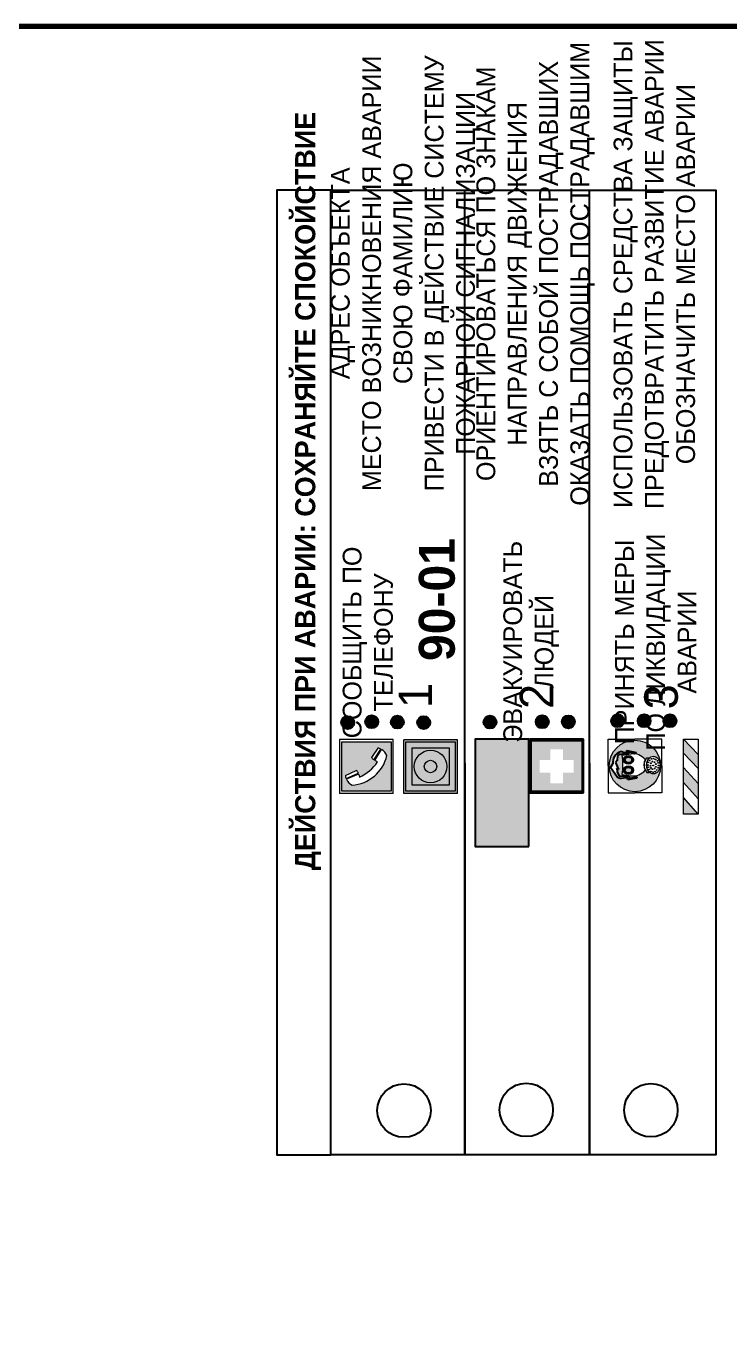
# Model space of a CAD drawing. Header units: millimetres. Extents: x 13114 to 67229, y 22859 to 38520.
# Drawn here: x 20635.6 to 20740.4, y 31884.4 to 32080.3 of the extents above; entities that cross this region are included whole.
import ezdxf

# ---------------------------------------------------------------- set-up
doc = ezdxf.new("R2010")
doc.units = ezdxf.units.MM
doc.styles.add('обычный', font='arial.ttf')

# ---------------------------------------------------------------- blocks, each defined once
blk = doc.blocks.new('A$C38D26F80')
h = blk.add_hatch(color=5)
h.dxf.hatch_style = 1
h.paths.add_polyline_path([(-8.77, -4.48, 1), (-0.19, -4.48, 1)])
h.paths.add_polyline_path([(-6.75, -3.58), (-6.75, -3.31), (-6.62, -3.22), (-6.5, -3.22), (-6.42, -3.3), (-6.39, -3.28), (-6.59, -2.23), (-6.59, -2.01), (-6.38, -1.58), (-4.76, -0.4), (-4.13, -0.79, -0.362848), (-2.1, -2.1, -0.201049), (-2.17, -2.48, 0.085434), (-2.26, -3.13), (-1.9, -3.16), (-2.25, -4.7), (-2.4, -4.59), (-2.43, -4.34), (-2.36, -4.34), (-2.14, -3.34), (-2.47, -3.42), (-2.58, -1.95), (-2.77, -1.58), (-3.58, -1.52), (-3.92, -1.26), (-5.05, -1.73), (-4.87, -1.39), (-5.41, -1.6), (-5.41, -1.46), (-6.13, -1.87), (-6.18, -3.5), (-6.56, -3.47), (-6.37, -4.59), (-6.16, -4.43), (-6.16, -4.66), (-6.36, -4.79), (-6.37, -4.8), (-6.51, -4.76)], flags=16)
h.paths.add_polyline_path([(-6.51, -4.76), (-6.36, -4.79), (-6.37, -4.8)], flags=0)
h.paths.add_polyline_path([(-5.92, -2.34, 0.089508), (-2.67, -2.35), (-2.48, -3.88, -0.268602), (-3.4, -6.18, 0.262449), (-5.2, -6.18, -0.268602), (-6.11, -3.88)], flags=16)
edge = h.paths.add_edge_path(flags=16)
edge.add_ellipse((-5.19, -3.41), major_axis=(0, 0.842), ratio=0.848992, start_angle=0, end_angle=360)
edge = h.paths.add_edge_path(flags=0)
edge.add_ellipse((-5.19, -3.39), major_axis=(0, 0.665), ratio=0.853798, start_angle=0, end_angle=360)
edge = h.paths.add_edge_path(flags=0)
edge.add_ellipse((-5.19, -3.4), major_axis=(0, 0.528), ratio=0.864094, start_angle=0, end_angle=360)
edge = h.paths.add_edge_path(flags=16)
edge.add_ellipse((-3.47, -3.4), major_axis=(0, 0.842), ratio=0.848992, start_angle=0, end_angle=360)
h.paths.add_polyline_path([(-3.13, -6.45), (-3.13, -6.84, 0.383174), (-5.57, -6.85), (-5.57, -6.49, -0.369952)], flags=16)
edge = h.paths.add_edge_path(flags=0)
edge.add_ellipse((-3.47, -3.39), major_axis=(0, 0.665), ratio=0.853798, start_angle=0, end_angle=360)
edge = h.paths.add_edge_path(flags=0)
edge.add_ellipse((-3.47, -3.4), major_axis=(0, 0.528), ratio=0.864094, start_angle=0, end_angle=360)
edge = h.paths.add_edge_path(flags=16)
edge.add_ellipse((-4.34, -7.57), major_axis=(-1.48, 0), ratio=0.744955, start_angle=0, end_angle=360)
h.paths.add_polyline_path([(-5.01, -6.85, -1), (-5.15, -6.85, -1)], flags=0)
h.paths.add_polyline_path([(-5.33, -7.14, -1), (-5.47, -7.14, -1)], flags=0)
h.paths.add_polyline_path([(-4.61, -6.71, -1), (-4.74, -6.71, -1)], flags=16)
h.paths.add_polyline_path([(-5.43, -7.51, -1), (-5.57, -7.51, -1)], flags=0)
h.paths.add_polyline_path([(-4.26, -6.67, -1), (-4.4, -6.67, -1)], flags=16)
h.paths.add_polyline_path([(-4.74, -7.14, -1), (-4.88, -7.14, -1)], flags=0)
h.paths.add_polyline_path([(-4.93, -7.43, -1), (-5.07, -7.43, -1)], flags=0)
h.paths.add_polyline_path([(-4.41, -7.07, -1), (-4.54, -7.07, -1)], flags=0)
h.paths.add_polyline_path([(-5.33, -7.87, -1), (-5.46, -7.87, -1)], flags=0)
h.paths.add_polyline_path([(-3.8, -6.71, -1), (-3.94, -6.71, -1)], flags=16)
h.paths.add_polyline_path([(-4.85, -7.78, -1), (-4.98, -7.78, -1)], flags=0)
h.paths.add_polyline_path([(-3.96, -7.14, -1), (-4.1, -7.14, -1)], flags=0)
h.paths.add_polyline_path([(-4.33, -7.53, -1), (-4.47, -7.53, -1)], flags=0)
h.paths.add_polyline_path([(-5.09, -8.12, -1), (-5.23, -8.12, -1)], flags=0)
h.paths.add_polyline_path([(-3.5, -6.94, -1), (-3.64, -6.94, -1)], flags=0)
h.paths.add_polyline_path([(-4.54, -7.97, -1), (-4.68, -7.97, -1)], flags=0)
h.paths.add_polyline_path([(-3.66, -7.39, -1), (-3.8, -7.39, -1)], flags=0)
h.paths.add_polyline_path([(-4.73, -8.35, -1), (-4.86, -8.35, -1)], flags=0)
h.paths.add_polyline_path([(-4.09, -7.96, -1), (-4.23, -7.96, -1)], flags=0)
h.paths.add_polyline_path([(-3.77, -7.74, -1), (-3.91, -7.74, -1)], flags=0)
h.paths.add_polyline_path([(-3.22, -7.27, -1), (-3.35, -7.27, -1)], flags=0)
h.paths.add_polyline_path([(-4.34, -8.4, -1), (-4.47, -8.4, -1)], flags=0)
h.paths.add_polyline_path([(-3.16, -7.61, -1), (-3.3, -7.61, -1)], flags=0)
h.paths.add_polyline_path([(-3.9, -8.35, -1), (-4.04, -8.35, -1)], flags=0)
h.paths.add_polyline_path([(-3.32, -7.91, -1), (-3.46, -7.91, -1)], flags=0)
h.paths.add_polyline_path([(-3.55, -8.23, -1), (-3.69, -8.23, -1)], flags=0)
at = {"color": 5, "lineweight": 5}
for p, q in [((-4.48, 0), (-8.96, 0)), ((-8.96, 0), (-8.96, -4.48)), ((-4.48, 0), (0, 0)), ((0, 0), (0, -4.48)), ((-6.59, -2.01), (-6.38, -1.58)), ((-6.59, -2.23), (-6.59, -2.01)), ((-6.38, -1.58), (-4.76, -0.4)), ((-6.13, -1.87), (-6.18, -3.5)), ((-5.41, -1.46), (-6.13, -1.87)), ((-4.87, -1.39), (-5.41, -1.6)), ((-5.41, -1.6), (-5.41, -1.46)), ((-3.92, -1.26), (-5.05, -1.73)), ((-5.05, -1.73), (-4.87, -1.39)), ((-4.76, -0.4), (-4.13, -0.79)), ((-3.58, -1.52), (-3.92, -1.26)), ((-2.77, -1.58), (-3.58, -1.52)), ((-2.58, -1.95), (-2.77, -1.58)), ((-2.47, -3.42), (-2.58, -1.95)), ((-6.75, -3.31), (-6.62, -3.22)), ((-6.75, -3.58), (-6.75, -3.31)), ((-6.51, -4.76), (-6.75, -3.58)), ((-6.62, -3.22), (-6.5, -3.22)), ((-6.39, -3.28), (-6.59, -2.23)), ((-6.18, -3.5), (-6.56, -3.47)), ((-6.56, -3.47), (-6.37, -4.59)), ((-6.5, -3.22), (-6.42, -3.3)), ((-6.42, -3.3), (-6.39, -3.28)), ((-5.92, -2.34), (-6.11, -3.88)), ((-2.67, -2.34), (-2.48, -3.88)), ((-2.14, -3.34), (-2.47, -3.42)), ((-2.43, -4.34), (-2.4, -4.59)), ((-2.43, -4.34), (-2.36, -4.34)), ((-2.36, -4.34), (-2.14, -3.34)), ((-1.9, -3.16), (-2.26, -3.13)), ((-2.25, -4.7), (-1.9, -3.16)), ((-8.96, -8.96), (-8.96, -4.48)), ((-6.37, -4.8), (-6.51, -4.76)), ((-6.37, -4.59), (-6.16, -4.43)), ((-6.16, -4.66), (-6.37, -4.8)), ((-6.16, -4.43), (-6.16, -4.66)), ((-5.57, -6.49), (-5.57, -6.85)), ((-3.13, -6.45), (-3.13, -6.84)), ((-2.4, -4.59), (-2.25, -4.7)), ((0, -8.96), (0, -4.48)), ((-4.48, -8.96), (-8.96, -8.96)), ((-4.48, -8.96), (0, -8.96))]:
    blk.add_line(p, q, dxfattribs=at)
at = {"color": 5}
for p, q in [((-6.59, -2.01), (-6.38, -1.58)), ((-6.59, -2.23), (-6.59, -2.01)), ((-6.38, -1.58), (-4.76, -0.4)), ((-6.13, -1.87), (-6.18, -3.5)), ((-5.41, -1.46), (-6.13, -1.87)), ((-4.87, -1.39), (-5.41, -1.6)), ((-5.41, -1.6), (-5.41, -1.46)), ((-3.92, -1.26), (-5.05, -1.73)), ((-5.05, -1.73), (-4.87, -1.39)), ((-4.76, -0.4), (-4.13, -0.79)), ((-3.58, -1.52), (-3.92, -1.26)), ((-2.77, -1.58), (-3.58, -1.52)), ((-2.58, -1.95), (-2.77, -1.58)), ((-2.47, -3.42), (-2.58, -1.95)), ((-6.75, -3.31), (-6.62, -3.22)), ((-6.75, -3.58), (-6.75, -3.31)), ((-6.51, -4.76), (-6.75, -3.58)), ((-6.62, -3.22), (-6.5, -3.22)), ((-6.39, -3.28), (-6.59, -2.23)), ((-6.18, -3.5), (-6.56, -3.47)), ((-6.56, -3.47), (-6.37, -4.59)), ((-6.5, -3.22), (-6.42, -3.3)), ((-6.42, -3.3), (-6.39, -3.28)), ((-2.14, -3.34), (-2.47, -3.42)), ((-2.4, -4.59), (-2.43, -4.34)), ((-2.43, -4.34), (-2.36, -4.34)), ((-2.36, -4.34), (-2.14, -3.34)), ((-2.26, -3.13), (-1.9, -3.16)), ((-1.9, -3.16), (-2.25, -4.7)), ((-6.37, -4.8), (-6.51, -4.76)), ((-6.36, -4.79), (-6.51, -4.76)), ((-6.37, -4.59), (-6.16, -4.43)), ((-6.16, -4.66), (-6.37, -4.8)), ((-6.16, -4.66), (-6.36, -4.79)), ((-6.16, -4.43), (-6.16, -4.66)), ((-2.25, -4.7), (-2.4, -4.59))]:
    blk.add_line(p, q, dxfattribs=at)
at = {"color": 5, "lineweight": 5}
for centre, radius in [((-4.48, -4.48), 4.29), ((-5.5, -7.51), 0.0678), ((-5.4, -7.14), 0.0678), ((-5.4, -7.87), 0.0678), ((-5.16, -8.12), 0.0678), ((-5.08, -6.85), 0.0678), ((-5, -7.43), 0.0678), ((-4.91, -7.78), 0.0678), ((-4.81, -7.14), 0.0678), ((-4.79, -8.35), 0.0678), ((-4.67, -6.71), 0.0678), ((-4.61, -7.97), 0.0678), ((-4.47, -7.07), 0.0678), ((-4.4, -7.53), 0.0678), ((-4.4, -8.4), 0.0678), ((-4.33, -6.67), 0.0678), ((-4.16, -7.96), 0.0678), ((-4.03, -7.14), 0.0678), ((-3.97, -8.35), 0.0678), ((-3.87, -6.71), 0.0678), ((-3.84, -7.74), 0.0678), ((-3.73, -7.39), 0.0678), ((-3.62, -8.23), 0.0678), ((-3.57, -6.94), 0.0678), ((-3.39, -7.91), 0.0678), ((-3.28, -7.27), 0.0678), ((-3.23, -7.61), 0.0678)]:
    blk.add_circle(centre, radius, dxfattribs=at)
at = {"color": 5}
for centre, radius, start, end in [((-3.89, -2.66), 1.88, 17.387, 97.1599), ((-2.6, -2.2), 0.511, 326.3906, 11.8614), ((-0.35, -3.07), 1.91, 162.2553, 181.7878)]:
    blk.add_arc(centre, radius, start, end, dxfattribs=at)
at = {"color": 5, "lineweight": 5}
for centre, radius, start, end in [((-2.6, -2.2), 0.513, 326.4781, 11.7739), ((-3.66, -4.24), 2.47, 171.573, 231.7124), ((-4.28, 6.66), 9.15, 259.6987, 280.1569), ((-4.93, -4.24), 2.47, 308.2876, 8.427), ((-0.47, -3.05), 1.79, 161.5846, 182.4584), ((-4.33, -7.88), 1.87, 50.358, 131.5662), ((-4.34, -8.2), 1.82, 48.4943, 132.3565), ((-4.3, -7.78), 1.83, 60.5889, 119.4111)]:
    blk.add_arc(centre, radius, start, end, dxfattribs=at)
for centre, major_axis, ratio in [((-5.19, -3.41), (0, 0.842), 0.848992), ((-5.19, -3.39), (0, 0.665), 0.853798), ((-5.19, -3.4), (0, 0.528), 0.864094), ((-3.47, -3.4), (0, 0.842), 0.848992), ((-3.47, -3.39), (0, 0.665), 0.853798), ((-3.47, -3.4), (0, 0.528), 0.864094), ((-4.34, -7.57), (-1.48, 0), 0.744955)]:
    blk.add_ellipse(centre, major_axis=major_axis, ratio=ratio, dxfattribs=at)
blk = doc.blocks.new('A$C47DD6509')
at = {"lineweight": 5}
for points in [[(-8.69, 0), (-11.19, 0), (-11.19, -2.22)], [(-4.22, 0), (-6.45, 0), (-8.91, -2.22), (-6.61, -2.22)], [(0, 0), (-2.09, 0), (-4.36, -2.22), (-2.29, -2.22)]]:
    blk.add_hatch(color=242, dxfattribs=at).paths.add_polyline_path(points)
at = {"color": 242, "lineweight": 5}
for p, q in [((-11.19, -2.22), (-8.69, 0)), ((-11.19, -2.22), (-11.19, 0)), ((-11.19, 0), (-8.69, 0)), ((-11.19, 0), (0, 0)), ((-8.91, -2.22), (-6.45, 0)), ((-6.61, -2.22), (-4.22, 0)), ((-4.36, -2.22), (-2.09, 0)), ((-2.29, -2.22), (0, 0)), ((0, 0), (0, -2.22)), ((0, -2.22), (-11.19, -2.22))]:
    blk.add_line(p, q, dxfattribs=at)
blk = doc.blocks.new('A$C32E8229D')
at = {"true_color": 0xffffff}
blk.add_hatch(color=7, dxfattribs=at).paths.add_polyline_path([(0, 0), (0, -8), (16, -8), (16, 0)])
h = blk.add_hatch(color=126)
h.paths.add_polyline_path([(0.2, -0.2), (15.8, -0.2), (15.8, -7.8), (0.2, -7.8)])
h.paths.add_polyline_path([(13.49, -2.05), (12.08, -2.05), (11.37, -2.63, 0.162397), (11.29, -2.84), (11.29, -3.63), (10.35, -3.63), (10.35, -4.05), (11.68, -4.05), (11.68, -3.48), (12.26, -4.28), (11.29, -5.1), (11.29, -6.78), (11.85, -6.78), (11.85, -5.44), (12.8, -4.64), (12.8, -5.94), (14.46, -5.94), (14.46, -5.39), (13.45, -5.39), (13.45, -3.97), (12.46, -2.59), (13.15, -2.59), (13.69, -3.34), (14.18, -3)], flags=16)
h.paths.add_polyline_path([(10.74, -1.82, 1), (11.8, -1.82, 1)], flags=16)
h.paths.add_polyline_path([(9.39, -3.59), (5.99, -3.59), (6.56, -3.03), (5.91, -3.03), (5.1, -3.83), (5.91, -4.64), (6.56, -4.64), (5.99, -4.09), (9.39, -4.09)], flags=16)
h.paths.add_polyline_path([(4.29, -1.08), (1.72, -1.08), (1.72, -6.6), (4.29, -6.6)], flags=16)
at = {"color": 126}
blk.add_lwpolyline([(16, -8), (0, -8), (0, 0), (16, 0)], close=True, dxfattribs=at)
blk = doc.blocks.new('A$C18900ED3')
h = blk.add_hatch(color=126)
h.paths.add_polyline_path([(-0.18, -0.18), (-7.02, -0.18), (-7.02, -7.02), (-0.18, -7.02)])
h.paths.add_polyline_path([(-5.89, -4.46), (-5.89, -2.77), (-4.46, -2.77), (-4.46, -1.31), (-2.77, -1.31), (-2.77, -2.77), (-1.33, -2.77), (-1.33, -4.46), (-2.77, -4.46), (-2.77, -5.89), (-4.46, -5.89), (-4.46, -4.46)], flags=16)
at = {"color": 126}
for p, q in [((-7.2, 0), (-7.2, -7.2)), ((0, 0), (-7.2, 0)), ((0, -7.2), (0, 0)), ((-7.02, -7.02), (-7.02, -0.18)), ((-7.02, -0.18), (-0.18, -0.18)), ((-0.18, -0.18), (-0.18, -7.02)), ((-0.18, -7.02), (-7.02, -7.02)), ((-7.2, -7.2), (0, -7.2))]:
    blk.add_line(p, q, dxfattribs=at)
blk = doc.blocks.new('A$C456E1F9C')
at = {"lineweight": 5}
h = blk.add_hatch(color=242, dxfattribs=at)
h.paths.add_polyline_path([(0.51, -1.47), (0.51, -13.26), (12.29, -13.26), (12.29, -1.47)])
h.paths.add_polyline_path([(5.42, -4.95, -0.254479), (4.78, -5.4), (3.52, -2.53, -0.209735), (4.23, -2.4)], flags=16)
h.paths.add_polyline_path([(8.53, -8.6), (10.87, -10.17), (10.54, -10.76), (8.03, -9.13, -0.192251)], flags=16)
h.paths.add_polyline_path([(4.61, -5.49, 0.005518), (3.87, -5.72, 0.128647), (7.49, -10.01, 0.00809), (7.83, -9.33), (10.47, -10.97, -0.16736), (8.99, -12.25, -0.327862), (1.95, -3.95, -0.166952), (3.36, -2.62)], flags=16)
at = {"color": 242, "lineweight": 5}
for p, q in [((0, -13.77), (0, -0.97)), ((12.8, -0.97), (0, -0.97)), ((4.61, -5.49), (3.36, -2.62)), ((3.52, -2.53), (4.78, -5.4)), ((4.23, -2.4), (5.42, -4.95)), ((12.8, -13.77), (12.8, -0.97)), ((7.83, -9.33), (10.47, -10.97)), ((8.03, -9.13), (10.54, -10.76)), ((10.81, -10.12), (8.53, -8.6)), ((10.54, -10.76), (10.8, -10.3)), ((10.8, -10.3), (10.81, -10.12)), ((0, -13.77), (12.8, -13.77))]:
    blk.add_line(p, q, dxfattribs=at)
blk.add_lwpolyline([(0.51, -1.47), (12.29, -1.47), (12.29, -13.26), (0.51, -13.26)], close=True, dxfattribs=at)
for centre, radius, start, end in [((4.59, -5.34), 2.99, 114.2845, 152.1974), ((4.02, -3.27), 0.891, 76.3284, 123.7092), ((11.12, -3.31), 9.19, 183.9915, 256.6009), ((14.98, -39.1), 35.17, 107.1487, 108.4135), ((13.86, -0.94), 11.08, 205.5536, 234.8762), ((4.68, -4.59), 0.824, 276.9621, 334.0723), ((-13.31, 0.8), 23.44, 332.5487, 334.4027), ((8.94, -9.5), 0.989, 114.4092, 157.9388), ((7.87, -9.46), 3, 291.9291, 329.9329)]:
    blk.add_arc(centre, radius, start, end, dxfattribs=at)
blk = doc.blocks.new('A$C54414219')
at = {"true_color": 0xffffff}
h = blk.add_hatch(color=7, dxfattribs=at)
h.paths.add_polyline_path([(2.39, -9.45), (2.39, -18.3), (11.23, -18.3), (11.23, -9.45)], flags=0)
h.paths.add_polyline_path([(10.71, -13.87, -1), (2.92, -13.87, -1)], flags=0)
h.paths.add_polyline_path([(8.3, -13.87, -1), (5.33, -13.87, -1)], flags=0)
h.paths.add_polyline_path([(0.41, -7.47), (0.41, -20.27), (13.21, -20.27), (13.21, -7.47)])
h.paths.add_polyline_path([(0.92, -19.77), (12.71, -19.77), (12.71, -7.98), (0.92, -7.98)], flags=16)
h.paths.add_polyline_path([(11.23, -9.45), (11.23, -18.3), (2.39, -18.3), (2.39, -9.45)], flags=0)
at = {"lineweight": 5}
h = blk.add_hatch(color=242, dxfattribs=at)
h.paths.add_polyline_path([(12.71, -7.98), (0.92, -7.98), (0.92, -19.77), (12.71, -19.77)])
h.paths.add_polyline_path([(11.23, -18.3), (2.39, -18.3), (2.39, -9.45), (11.23, -9.45)], flags=16)
h.paths.add_polyline_path([(10.71, -13.87, -1), (2.92, -13.87, -1)], flags=0)
h.paths.add_polyline_path([(8.3, -13.87, -1), (5.33, -13.87, -1)], flags=0)
at = {"true_color": 0xffffff}
h = blk.add_hatch(color=7, dxfattribs=at)
h.paths.add_polyline_path([(2.39, -9.45), (2.39, -18.3), (11.23, -18.3), (11.23, -9.45)])
h.paths.add_polyline_path([(10.71, -13.87, -1), (2.92, -13.87, -1)], flags=16)
h.paths.add_polyline_path([(8.3, -13.87, -1), (5.33, -13.87, -1)], flags=0)
at = {"lineweight": 5}
h = blk.add_hatch(color=242, dxfattribs=at)
h.paths.add_polyline_path([(2.92, -13.87, 1), (10.71, -13.87, 1)])
h.paths.add_polyline_path([(8.3, -13.87, -1), (5.33, -13.87, -1)], flags=16)
at = {"color": 242, "lineweight": 5}
for p, q in [((0.41, -20.27), (0.41, -7.47)), ((0.41, -7.47), (13.21, -7.47)), ((0.41, -7.47), (13.21, -7.47)), ((13.21, -20.27), (13.21, -7.47)), ((0.41, -20.27), (13.21, -20.27))]:
    blk.add_line(p, q, dxfattribs=at)
for points in [[(0.92, -7.98), (12.71, -7.98), (12.71, -19.77), (0.92, -19.77)], [(2.39, -9.45), (11.23, -9.45), (11.23, -18.3), (2.39, -18.3)]]:
    blk.add_lwpolyline(points, close=True, dxfattribs=at)
for radius in [3.89, 1.49]:
    blk.add_circle((6.81, -13.87), radius, dxfattribs=at)

msp = doc.modelspace()

# ---------------------------------------------------------------- hatches: boundary and pattern name
at = {"lineweight": 0}
h = msp.add_hatch(color=256, dxfattribs=at)
h.dxf.hatch_style = 1
h.paths.add_polyline_path([(20683.47, 31975.55, 1), (20683.47, 31977.48, 1)])
h = msp.add_hatch(color=256, dxfattribs=at)
h.dxf.hatch_style = 1
h.paths.add_polyline_path([(20687.06, 31975.65, 1), (20687.06, 31977.58, 1)])
h = msp.add_hatch(color=256, dxfattribs=at)
h.dxf.hatch_style = 1
h.paths.add_polyline_path([(20690.87, 31975.61, 1), (20690.87, 31977.54, 1)])
h = msp.add_hatch(color=256, dxfattribs=at)
h.dxf.hatch_style = 1
h.paths.add_polyline_path([(20694.8, 31975.53, 1), (20694.8, 31977.46, 1)])
h = msp.add_hatch(color=256, dxfattribs=at)
h.dxf.hatch_style = 1
h.paths.add_polyline_path([(20704.68, 31975.61, 1), (20704.68, 31977.55, 1)])
h = msp.add_hatch(color=256, dxfattribs=at)
h.dxf.hatch_style = 1
h.paths.add_polyline_path([(20712.46, 31975.66, 1), (20712.46, 31977.59, 1)])
h = msp.add_hatch(color=256, dxfattribs=at)
h.dxf.hatch_style = 1
h.paths.add_polyline_path([(20716.36, 31975.65, 1), (20716.36, 31977.58, 1)])
h = msp.add_hatch(color=256, dxfattribs=at)
h.dxf.hatch_style = 1
h.paths.add_polyline_path([(20723.72, 31975.81, 1), (20723.72, 31977.74, 1)])
h = msp.add_hatch(color=256, dxfattribs=at)
h.dxf.hatch_style = 1
h.paths.add_polyline_path([(20727.66, 31975.8, 1), (20727.66, 31977.73, 1)])
h = msp.add_hatch(color=256, dxfattribs=at)
h.dxf.hatch_style = 1
h.paths.add_polyline_path([(20731.5, 31975.8, 1), (20731.5, 31977.73, 1)])

# ---------------------------------------------------------------- linework, layer by layer
at = {"color": 1, "lineweight": 100}
msp.add_lwpolyline([(20243.15, 32080.27), (20843.15, 32080.27), (20843.15, 31685.27), (20243.15, 31685.27)], close=True, dxfattribs=at)
for points in [[(20680.94, 31912.07), (20680.94, 32055.83), (20672.89, 32055.83), (20672.89, 31912.07)], [(20680.94, 31912.07), (20680.94, 32055.83), (20738.34, 32055.83), (20738.34, 31912.07)]]:
    msp.add_lwpolyline(points, close=True)
for points in [[(20700.93, 31970.48), (20700.93, 31912.07), (20700.93, 32055.83)], [(20719.51, 31970.48), (20719.51, 31912.07), (20719.51, 32055.83)]]:
    msp.add_lwpolyline(points)
for centre, radius in [((20683.47, 31976.51), 0.966), ((20687.06, 31976.62), 0.966), ((20690.87, 31976.58), 0.966), ((20694.8, 31976.5), 0.966), ((20704.68, 31976.58), 0.966), ((20712.46, 31976.62), 0.966), ((20716.36, 31976.61), 0.966), ((20723.72, 31976.77), 0.966), ((20727.66, 31976.77), 0.966), ((20731.5, 31976.77), 0.966), ((20691.86, 31918.69), 3.98), ((20710.09, 31918.79), 3.98), ((20728.66, 31918.73), 3.98)]:
    msp.add_circle(centre, radius)

# ---------------------------------------------------------------- block references
at = {"rotation": 90}
for name, p, xscale, yscale, zscale in [('A$C456E1F9C', (20681.66, 31965.96), 0.625, 0.625, 0.625), ('A$C54414219', (20687.15, 31965.7), 0.625, 0.625, 0.625), ('A$C18900ED3', (20710.61, 31974.02), 1.111111111007631, 1.111111111007631, 1.111111111007631), ('A$C38D26F80', (20722.28, 31974.04), 0.8928571427240968, 0.8928571427240968, 0.8928571427240968)]:
    msp.add_blockref(name, p, dxfattribs=dict(at, xscale=xscale, yscale=yscale, zscale=zscale))
at = {"xscale": -1, "rotation": 90}
msp.add_blockref('A$C32E8229D', (20702.46, 31974.02), dxfattribs=at)
at = {"color": 242, "true_color": 0xc1121c, "rotation": 90}
msp.add_blockref('A$C47DD6509', (20733.5, 31974.04), dxfattribs=at)

# ---------------------------------------------------------------- texts
at = {"lineweight": 0, "attachment_point": 5, "rotation": 90, "style": 'обычный'}
for s, insert, char_height, width in [('\\pi-8.4,l8.4,t8.4;{\\fProxima Nova Rg|b0|i0|c204|p2;ОРИЕНТИРОВАТЬСЯ ПО ЗНАКАМ \\PНАПРАВЛЕНИЯ ДВИЖЕНИЯ\\PВЗЯТЬ С СОБОЙ ПОСТРАДАВШИХ\\PОКАЗАТЬ ПОМОЩЬ ПОСТРАДАВШИМ}', (20711.47, 32043.39), 2.8, 126.6484), ('\\pi-8.4,l8.4,t8.4;{\\fProxima Nova Rg|b0|i0|c204|p2;ИСПОЛЬЗОВАТЬ СРЕДСТВА ЗАЩИТЫ \\PПРЕДОТВРАТИТЬ РАЗВИТИЕ АВАРИИ\\PОБОЗНАЧИТЬ МЕСТО АВАРИИ}', (20729.19, 32043.34), 2.8, 126.6484), ('\\pi-8.4,l8.4,t8.4;{\\fProxima Nova Rg|b0|i0|c204|p2;АДРЕС ОБЪЕКТА\\PМЕСТО ВОЗНИКНОВЕНИЯ АВАРИИ\\PСВОЮ ФАМИЛИЮ\\PПРИВЕСТИ В ДЕЙСТВИЕ СИСТЕМУ \\PПОЖАРНОЙ СИГНАЛИЗАЦИИ}', (20692.1, 32043.46), 2.8, 126.6484), ('{\\fProxima Nova Rg|b1|i0|c204|p2;ДЕЙСТВИЯ ПРИ АВАРИИ: СОХРАНЯЙТЕ СПОКОЙСТВИЕ\\H1.6644x; }', (20677.57, 32011.01), 3, 175.1736), ('{\\fProxima Nova Rg|b1|i0|c204|p2;\\H1.0714x;90-01\\fProxima Nova Rg|b0|i0|c204|p2;\\H0.93331x; \\H1.3449x; }', (20696.79, 31994.84), 5, 126.6484), ('{\\fProxima Nova Rg|b0|i0|c204|p2;ПРИНЯТЬ МЕРЫ \\PПО ЛИКВИДАЦИИ \\PАВАРИИ}', (20729.39, 31988.51), 2.8, 126.6484), ('{\\fProxima Nova Rg|b0|i0|c204|p2;СООБЩИТЬ ПО \\PТЕЛЕФОНУ}', (20686.48, 31988.45), 2.8, 126.6484), ('{\\fProxima Nova Rg|b0|i0|c204|p2;ЭВАКУИРОВАТЬ \\PЛЮДЕЙ}', (20710.81, 31988.55), 2.8, 126.6484), ('{\\fProxima Nova Rg|b0|i0|c204|p2;1\\H1.1667x; }', (20693.55, 31980.55), 5, 126.6484), ('{\\fProxima Nova Rg|b0|i0|c204|p2;2\\H1.1967x; }', (20711.63, 31980.4), 5, 126.6484), ('{\\fProxima Nova Rg|b0|i0|c204|p2;3\\H1.1967x; }', (20730.21, 31980.34), 5, 126.6484)]:
    msp.add_mtext(s, dxfattribs=dict(at, insert=insert, char_height=char_height, width=width))

doc.saveas('drawing.dxf')
